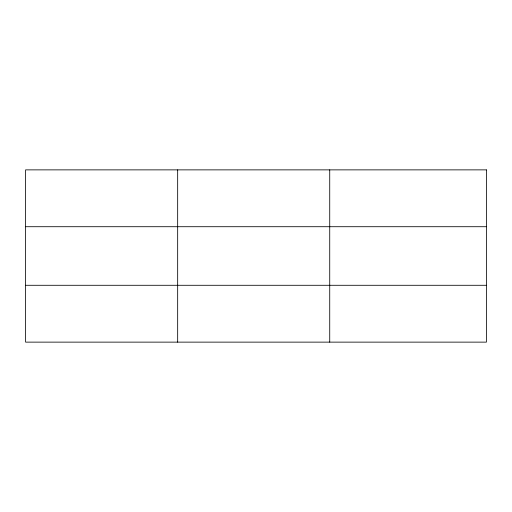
<?xml version="1.0" encoding="UTF-8"?>
<svg xmlns="http://www.w3.org/2000/svg" width="512" height="512" viewBox="0 0 512 512"><rect width="100%" height="100%" fill="white"/><g stroke="black" fill="none" stroke-linecap="round" stroke-linejoin="round"><path stroke-width="0.77" d="M177.664 342.131L177.664 169.869M329.728 342.131L329.728 169.869M25.6 226.714L486.4 226.714M25.6 285.286L486.4 285.286M486.4 169.869L486.4 342.131L25.6 342.131L25.6 169.869L486.4 169.869"/></g></svg>
